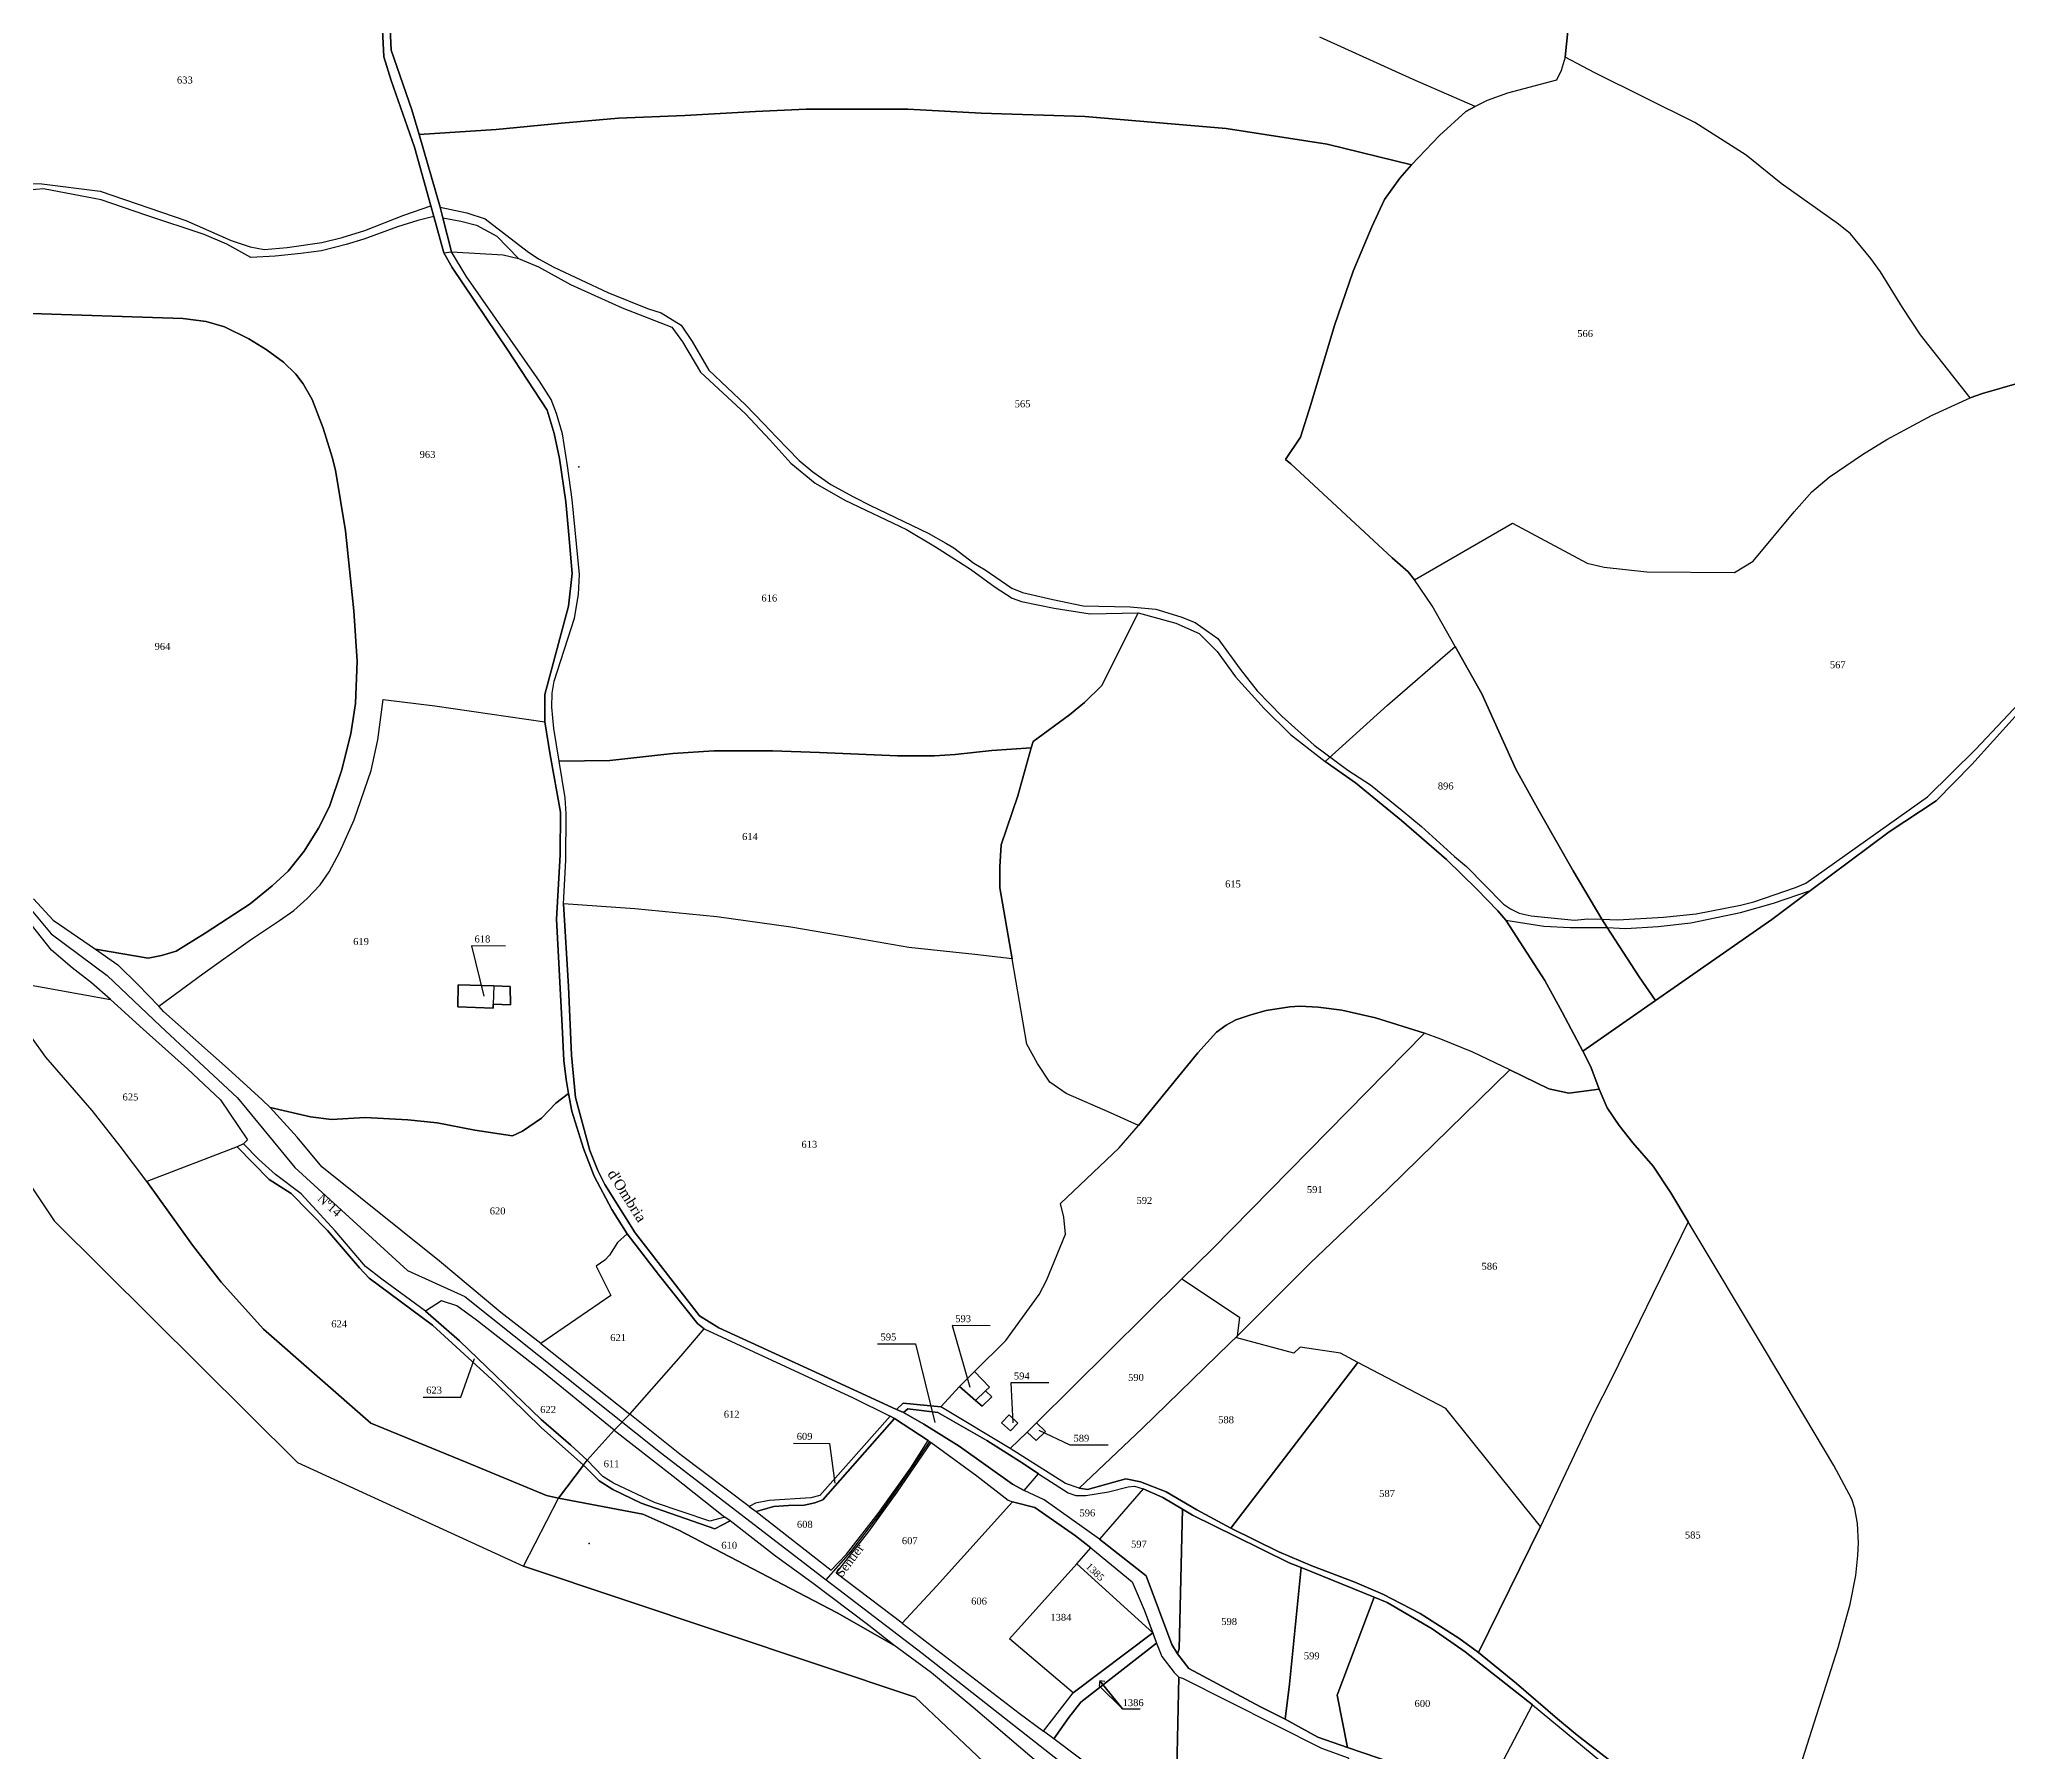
# Model space of a CAD drawing. Extents: x 1206804 to 1210977, y 6152742 to 6157901.
# Drawn here: x 1209699 to 1210265, y 6153064 to 6153557 of the extents above; entities that cross this region are included whole.
import ezdxf

# ---------------------------------------------------------------- set-up
doc = ezdxf.new("R2010")
doc.units = 0
doc.linetypes.add('CONTINU', pattern=[0])
doc.layers.get('0').update_dxf_attribs({"linetype": 'CONTINU'})
for name, color, linetype in [('1FLECHEFL', 7, 'CONTINU'), ('1LIEUDIT', 7, 'CONTINU'), ('1PARCELLE', 7, 'CONTINU'), ('1SECTION', 7, 'CONTINU'), ('1SUBDSECT', 7, 'CONTINU'), ('1TRONFLUV', 7, 'CONTINU'), ('1TROUPARCELLE', 7, 'CONTINU'), ('1ZONCOMM', 7, 'CONTINU'), ('3BATIDUR', 7, 'CONTINU'), ('3CHEMIN', 7, 'CONTINU'), ('3FLECHEPAR', 7, 'CONTINU'), ('3PARCELLETEX', 7, 'CONTINU'), ('3TRONFLUVTEX', 7, 'CONTINU'), ('3ZONCOMMTEX', 7, 'CONTINU')]:
    doc.layers.add(name, color=color, linetype=linetype)
doc.styles.get("Standard").update_dxf_attribs({"font": 'Times New Roman'})

# ---------------------------------------------------------------- blocks, each defined once
blk = doc.blocks.new('FLECHRU1')
blk.add_point((0, 0))

msp = doc.modelspace()

# ---------------------------------------------------------------- linework, layer by layer
at = {"layer": '1LIEUDIT'}
for points in [[(1209625.63, 6153333.95), (1209703.54, 6153217.38), (1209773.48, 6153147.92), (1209838.46, 6153118.13), (1209848.52, 6153137.66), (1209848.52, 6153137.66), (1209855.73, 6153147.12), (1209856.77, 6153148.59), (1209864.51, 6153157.25), (1209869.05, 6153161.81), (1209883.79, 6153178.57), (1209890.37, 6153186.36), (1209888.51, 6153187.92), (1209877.29, 6153202.03), (1209868.24, 6153213.72), (1209863.87, 6153220.68), (1209858.83, 6153230.25), (1209855.71, 6153238.25), (1209852.36, 6153248.95), (1209851.42, 6153254.05), (1209850.72, 6153258.05), (1209850.07, 6153263.58), (1209849.62, 6153273.44), (1209847.94, 6153304.19), (1209849.04, 6153322.67), (1209849.08, 6153334.93), (1209846.17, 6153351.44), (1209844.63, 6153360.93), (1209844.58, 6153368.78), (1209851.42, 6153394.21), (1209852.46, 6153403.6), (1209851.53, 6153414.73), (1209850.62, 6153424.17), (1209848.85, 6153436.63), (1209847.3, 6153443.88), (1209845.31, 6153450.54), (1209833.93, 6153467.8), (1209817.92, 6153491.62), (1209815.6, 6153495.86), (1209812.72, 6153506.31), (1209811.84, 6153509.3), (1209807.14, 6153526.18), (1209800.39, 6153545.36), (1209798.3, 6153552.15), (1209797.82, 6153561.9)], [(1209797.82, 6153561.9), (1209798.3, 6153552.15), (1209800.39, 6153545.36), (1209807.14, 6153526.18), (1209811.84, 6153509.3), (1209812.72, 6153506.31), (1209815.6, 6153495.86), (1209817.81, 6153496.11), (1209832.58, 6153495.26), (1209837.08, 6153494.17), (1209842.82, 6153491.78), (1209851.94, 6153486.67), (1209866.79, 6153480.04), (1209881.12, 6153474.39), (1209884.16, 6153470.22), (1209889.39, 6153461.52), (1209902.26, 6153449.47), (1209909.3, 6153441.99), (1209915.29, 6153435.36), (1209922.31, 6153429.6), (1209930.87, 6153424.67), (1209948.55, 6153416.28), (1209956.93, 6153411.24), (1209966.97, 6153404.81), (1209974.08, 6153399.68), (1209978.97, 6153396.5), (1209981.64, 6153395.58), (1209991.03, 6153393.66), (1210001.39, 6153391.99), (1210015.15, 6153392.26), (1210026, 6153389.3), (1210032.76, 6153386.34), (1210037.92, 6153381.13), (1210043.13, 6153373.83), (1210051.38, 6153364.72), (1210058.95, 6153357.33), (1210068.98, 6153349.55), (1210077.64, 6153343.39), (1210090.88, 6153332.59), (1210103.78, 6153321.34), (1210112.54, 6153312.77), (1210118.54, 6153306.56), (1210120.88, 6153303.92), (1210132.13, 6153286.53), (1210137.11, 6153277.39), (1210143.04, 6153266.21), (1210163.94, 6153280.77), (1210197.32, 6153304.08), (1210208.48, 6153312.39), (1210231.06, 6153329.29), (1210244.55, 6153338.23), (1210254.81, 6153348.62), (1210267.32, 6153362.42)], [(1210031.32, 6153004.55), (1209951.07, 6153080.47), (1209838.46, 6153118.13), (1209848.52, 6153137.66), (1209848.52, 6153137.66), (1209855.73, 6153147.12), (1209856.77, 6153148.59), (1209864.51, 6153157.25), (1209869.05, 6153161.81), (1209883.79, 6153178.57), (1209890.37, 6153186.36), (1209888.51, 6153187.92), (1209877.29, 6153202.03), (1209868.24, 6153213.72), (1209863.87, 6153220.68), (1209858.83, 6153230.25), (1209855.71, 6153238.25), (1209852.36, 6153248.95), (1209851.42, 6153254.05), (1209850.72, 6153258.05), (1209850.07, 6153263.58), (1209849.62, 6153273.44), (1209847.94, 6153304.19), (1209849.04, 6153322.67), (1209849.08, 6153334.93), (1209846.17, 6153351.44), (1209844.63, 6153360.93), (1209844.58, 6153368.78), (1209851.42, 6153394.21), (1209852.46, 6153403.6), (1209851.53, 6153414.73), (1209850.62, 6153424.17), (1209848.85, 6153436.63), (1209847.3, 6153443.88), (1209845.31, 6153450.54), (1209833.93, 6153467.8), (1209817.92, 6153491.62), (1209815.6, 6153495.86), (1209817.81, 6153496.11), (1209832.58, 6153495.26), (1209837.08, 6153494.17), (1209842.82, 6153491.78), (1209851.94, 6153486.67), (1209866.79, 6153480.04), (1209881.12, 6153474.39), (1209884.16, 6153470.22), (1209889.39, 6153461.52), (1209902.26, 6153449.47), (1209909.3, 6153441.99), (1209915.29, 6153435.36), (1209922.31, 6153429.6), (1209930.87, 6153424.67), (1209948.55, 6153416.28), (1209956.93, 6153411.24), (1209966.97, 6153404.81), (1209974.08, 6153399.68), (1209978.97, 6153396.5), (1209981.64, 6153395.58), (1209991.03, 6153393.66), (1210001.39, 6153391.99), (1210015.15, 6153392.26), (1210026, 6153389.3), (1210032.76, 6153386.34), (1210037.92, 6153381.13), (1210043.13, 6153373.83), (1210051.38, 6153364.72), (1210058.95, 6153357.33), (1210068.98, 6153349.55), (1210077.64, 6153343.39), (1210090.88, 6153332.59), (1210103.78, 6153321.34), (1210112.54, 6153312.77), (1210118.54, 6153306.56), (1210120.88, 6153303.92), (1210132.13, 6153286.53), (1210137.11, 6153277.39), (1210143.04, 6153266.21), (1210163.94, 6153280.77), (1210197.32, 6153304.08), (1210208.48, 6153312.39), (1210231.06, 6153329.29), (1210244.55, 6153338.23), (1210254.81, 6153348.62), (1210267.32, 6153362.42)]]:
    msp.add_lwpolyline(points, dxfattribs=at)
at = {"layer": '1PARCELLE'}
for points in [[(1209696.2, 6153515.74), (1209699.98, 6153515.7), (1209716.76, 6153513.56), (1209741.38, 6153505.11), (1209754.39, 6153499.32), (1209759.92, 6153497.57), (1209763.9, 6153496.74), (1209770.53, 6153497.37), (1209780.47, 6153498.79), (1209786.38, 6153500.19), (1209792.89, 6153502.25), (1209804.1, 6153506.69), (1209811.84, 6153509.3), (1209807.14, 6153526.18), (1209800.39, 6153545.36), (1209798.3, 6153552.15), (1209797.82, 6153561.9), (1209797.82, 6153561.9), (1209757.88, 6153578.21), (1209725.16, 6153591.13), (1209702.5, 6153600.43), (1209694.87, 6153570.94)], [(1210139.89, 6153570.88), (1210137.89, 6153552.1), (1210136.75, 6153548.3), (1210135.46, 6153545.52), (1210121.37, 6153541.69), (1210115.55, 6153539.61), (1210112.02, 6153537.92), (1210094.23, 6153545.65), (1210067.44, 6153557.8)], [(1210269.07, 6153557.88), (1210275.7, 6153543.79), (1210284.22, 6153526.59), (1210297.76, 6153500.79), (1210311.05, 6153476.85), (1210280.53, 6153461.36), (1210268.59, 6153458.45), (1210257.87, 6153455.35), (1210254.37, 6153454.09), (1210240.1, 6153472.22), (1210234.9, 6153480.1), (1210228.57, 6153490.36), (1210225.79, 6153494.19), (1210219.93, 6153501.31), (1210216.51, 6153504.07), (1210200.03, 6153515.72), (1210189.99, 6153523.91), (1210175.25, 6153533.28), (1210146.44, 6153547.58), (1210137.89, 6153552.1), (1210139.89, 6153570.88)], [(1209799.87, 6153566.6), (1209800.47, 6153554.12), (1209806.36, 6153536.94), (1209808.5, 6153529.81), (1209830.57, 6153531.32), (1209849.41, 6153533.08), (1209865.82, 6153534.59), (1209884.88, 6153535.28), (1209905.14, 6153536.46), (1209919.73, 6153537.14), (1209948.92, 6153537.11), (1209970.07, 6153536.03), (1209999.82, 6153535.03), (1210040.47, 6153531.59), (1210069.51, 6153527.1), (1210093.76, 6153521.11), (1210101.81, 6153529.52), (1210109.35, 6153536.49), (1210112.02, 6153537.92), (1210112.02, 6153537.92), (1210094.23, 6153545.65), (1210067.44, 6153557.8)], [(1209694.1, 6153478.49), (1209740.52, 6153476.97), (1209747.27, 6153476.11), (1209752.51, 6153474.5), (1209759.52, 6153471.1), (1209764.45, 6153468.02), (1209769.47, 6153464.41), (1209773.03, 6153460.89), (1209775.11, 6153458.17), (1209777.7, 6153453.65), (1209780.92, 6153445.41), (1209783.48, 6153437.08), (1209784.4, 6153433.33), (1209787.33, 6153415.83), (1209789.65, 6153392.87), (1209790.65, 6153378.36), (1209790.16, 6153366.2), (1209788.86, 6153357.52), (1209786.19, 6153346.88), (1209782.68, 6153336.62), (1209779.51, 6153330.38), (1209775.46, 6153323.78), (1209770.85, 6153317.97), (1209766.23, 6153313.74), (1209759.91, 6153308.58), (1209746.99, 6153300.11), (1209738.66, 6153294.96), (1209734.39, 6153293.71), (1209730.57, 6153293), (1209715.45, 6153295.55), (1209721.81, 6153291), (1209727.73, 6153285.25), (1209733.61, 6153279.2), (1209746.27, 6153288.44), (1209759.97, 6153298.24), (1209768.29, 6153303.77), (1209772.49, 6153306.7), (1209776.31, 6153310.15), (1209779.98, 6153314.07), (1209782.61, 6153317.83), (1209785.67, 6153323.54), (1209789.82, 6153332.76), (1209794.67, 6153346.96), (1209796.6, 6153355.76), (1209798.08, 6153367.35), (1209812.97, 6153365.56), (1209844.63, 6153360.93), (1209844.58, 6153368.78), (1209851.42, 6153394.21), (1209852.46, 6153403.6), (1209851.53, 6153414.73), (1209850.62, 6153424.17), (1209848.85, 6153436.63), (1209847.3, 6153443.88), (1209845.31, 6153450.54), (1209833.93, 6153467.8), (1209817.92, 6153491.62), (1209815.6, 6153495.86), (1209812.72, 6153506.31), (1209808.08, 6153505.14), (1209802.2, 6153503.31), (1209792.56, 6153499.71), (1209787.5, 6153498.18), (1209780.41, 6153496.4), (1209774.43, 6153495.61), (1209767.1, 6153494.81), (1209760.11, 6153494.52), (1209753.23, 6153498.35), (1209746.71, 6153501.05), (1209729.88, 6153506.66), (1209717.09, 6153511.05), (1209700.46, 6153514.21), (1209696.09, 6153513.87)], [(1209697.65, 6153310.02), (1209703.23, 6153303.85), (1209715.45, 6153295.55), (1209730.57, 6153293), (1209734.39, 6153293.71), (1209738.66, 6153294.96), (1209746.99, 6153300.11), (1209759.91, 6153308.58), (1209766.23, 6153313.74), (1209770.85, 6153317.97), (1209775.46, 6153323.78), (1209779.51, 6153330.38), (1209782.68, 6153336.62), (1209786.19, 6153346.88), (1209788.86, 6153357.52), (1209790.16, 6153366.2), (1209790.65, 6153378.36), (1209789.65, 6153392.87), (1209787.33, 6153415.83), (1209784.4, 6153433.33), (1209783.48, 6153437.08), (1209780.92, 6153445.41), (1209777.7, 6153453.65), (1209775.11, 6153458.17), (1209773.03, 6153460.89), (1209769.47, 6153464.41), (1209764.45, 6153468.02), (1209759.52, 6153471.1), (1209752.51, 6153474.5), (1209747.27, 6153476.11), (1209740.52, 6153476.97), (1209694.1, 6153478.49)], [(1210267.32, 6153362.42), (1210254.81, 6153348.62), (1210244.55, 6153338.23), (1210231.06, 6153329.29), (1210208.48, 6153312.39), (1210197.32, 6153304.08), (1210163.94, 6153280.77), (1210159.19, 6153287.6), (1210149.99, 6153301.81), (1210148.45, 6153304.19), (1210140.23, 6153318.05), (1210130.42, 6153335.2), (1210123.76, 6153347.3), (1210113.94, 6153369.02), (1210106.29, 6153382.56), (1210106.29, 6153382.56), (1210099.71, 6153394.27), (1210094.58, 6153401.77), (1210122.82, 6153418.09), (1210144.24, 6153406.61), (1210149.15, 6153405.46), (1210161.37, 6153404.08), (1210186.66, 6153403.9), (1210191.95, 6153407.14), (1210203.77, 6153421.36), (1210208.8, 6153427.06), (1210213.82, 6153431.32), (1210223.4, 6153437.85), (1210230.4, 6153442.12), (1210243.22, 6153448.99), (1210254.37, 6153454.09), (1210257.87, 6153455.35), (1210268.59, 6153458.45)], [(1210204.17, 6153056.18), (1210216.43, 6153094.76), (1210219.9, 6153107.19), (1210221.51, 6153115.43), (1210222.1, 6153121.13), (1210222.23, 6153124.79), (1210221.94, 6153130.34), (1210221.18, 6153134.67), (1210220.34, 6153137.36), (1210215.18, 6153147.03), (1210195.53, 6153180.06), (1210173.34, 6153217.17), (1210168.28, 6153225.48), (1210163.25, 6153233.17), (1210157.41, 6153239.86), (1210153.48, 6153244.85), (1210149.97, 6153249.88), (1210147.7, 6153255.33), (1210145.27, 6153261.71), (1210143.04, 6153266.21), (1210163.94, 6153280.77), (1210197.32, 6153304.08), (1210208.48, 6153312.39), (1210231.06, 6153329.29), (1210244.55, 6153338.23), (1210254.81, 6153348.62), (1210267.32, 6153362.42)], [(1210204.17, 6153056.18), (1210216.43, 6153094.76), (1210219.9, 6153107.19), (1210221.51, 6153115.43), (1210222.1, 6153121.13), (1210222.23, 6153124.79), (1210221.94, 6153130.34), (1210221.18, 6153134.67), (1210220.34, 6153137.36), (1210215.18, 6153147.03), (1210195.53, 6153180.06), (1210173.34, 6153217.17), (1210151.26, 6153171.95), (1210146.15, 6153162), (1210130.82, 6153129.47), (1210113.06, 6153093.23), (1210113.06, 6153093.23), (1210123.95, 6153084.32), (1210135.74, 6153074.24), (1210141.36, 6153069.47), (1210151.18, 6153061.9)], [(1210151.18, 6153061.9), (1210141.36, 6153069.47), (1210135.74, 6153074.24), (1210123.95, 6153084.32), (1210113.06, 6153093.23), (1210107.38, 6153097.39), (1210096.21, 6153104.54), (1210085.54, 6153110.05), (1210077.49, 6153113.51), (1210065.13, 6153118.18), (1210055.61, 6153122.26), (1210041.86, 6153129.01), (1210032.06, 6153134.26), (1210023.2, 6153139.49), (1210015.83, 6153142.35), (1210011.66, 6153143.22), (1210000.58, 6153140.2), (1209998.22, 6153140.57), (1209994.25, 6153141.86), (1209978.34, 6153151.9), (1209958.45, 6153163.92), (1209947.61, 6153164.96), (1209945.66, 6153163.16), (1209947.75, 6153162.28), (1209948.97, 6153163.39), (1209957.54, 6153162.33), (1209971.65, 6153154.25), (1209982.13, 6153147.61), (1209986.56, 6153144.7), (1209995.1, 6153139.17), (1209997.29, 6153138.47), (1210000.1, 6153138.41), (1210006.62, 6153139.47), (1210012.34, 6153140.96), (1210014.13, 6153141.12), (1210016.62, 6153140.34), (1210022.27, 6153137.86), (1210027.89, 6153134.54), (1210030.84, 6153132.76), (1210043.02, 6153126.73), (1210058.54, 6153119.06), (1210062.03, 6153117.68), (1210083.05, 6153109.23), (1210086.72, 6153107.63), (1210099.68, 6153100.04), (1210109.19, 6153093.46), (1210128.52, 6153078.2), (1210152.84, 6153058.12)]]:
    msp.add_lwpolyline(points, dxfattribs=at)
for points in [[(1210137.89, 6153552.1), (1210136.75, 6153548.3), (1210135.46, 6153545.52), (1210121.37, 6153541.69), (1210115.55, 6153539.61), (1210112.02, 6153537.92), (1210109.35, 6153536.49), (1210101.81, 6153529.52), (1210093.76, 6153521.11), (1210090.36, 6153517.27), (1210085.97, 6153511.11), (1210082.36, 6153503.34), (1210076.99, 6153490.57), (1210071.59, 6153474.93), (1210064.86, 6153452.24), (1210061.81, 6153442.76), (1210057.52, 6153436.38), (1210059.09, 6153435.16), (1210088.24, 6153408.07), (1210092.76, 6153404.07), (1210094.58, 6153401.77), (1210122.82, 6153418.09), (1210144.24, 6153406.61), (1210149.15, 6153405.46), (1210161.37, 6153404.08), (1210186.66, 6153403.9), (1210191.95, 6153407.14), (1210203.77, 6153421.36), (1210208.8, 6153427.06), (1210213.82, 6153431.32), (1210223.4, 6153437.85), (1210230.4, 6153442.12), (1210243.22, 6153448.99), (1210254.37, 6153454.09), (1210240.1, 6153472.22), (1210234.9, 6153480.1), (1210228.57, 6153490.36), (1210225.79, 6153494.19), (1210219.93, 6153501.31), (1210216.51, 6153504.07), (1210200.03, 6153515.72), (1210189.99, 6153523.91), (1210175.25, 6153533.28), (1210146.44, 6153547.58), (1210137.89, 6153552.1)], [(1210093.76, 6153521.11), (1210069.51, 6153527.1), (1210040.47, 6153531.59), (1209999.82, 6153535.03), (1209970.07, 6153536.03), (1209948.92, 6153537.11), (1209919.73, 6153537.14), (1209905.14, 6153536.46), (1209884.88, 6153535.28), (1209865.82, 6153534.59), (1209849.41, 6153533.08), (1209830.57, 6153531.32), (1209808.5, 6153529.81), (1209814.47, 6153508.92), (1209815.26, 6153505.89), (1209817.81, 6153496.11), (1209832.58, 6153495.26), (1209837.08, 6153494.17), (1209842.82, 6153491.78), (1209851.94, 6153486.67), (1209866.79, 6153480.04), (1209881.12, 6153474.39), (1209884.16, 6153470.22), (1209889.39, 6153461.52), (1209902.26, 6153449.47), (1209909.3, 6153441.99), (1209915.29, 6153435.36), (1209922.31, 6153429.6), (1209930.87, 6153424.67), (1209948.55, 6153416.28), (1209956.93, 6153411.24), (1209966.97, 6153404.81), (1209974.08, 6153399.68), (1209978.97, 6153396.5), (1209981.64, 6153395.58), (1209991.03, 6153393.66), (1210001.39, 6153391.99), (1210015.15, 6153392.26), (1210026, 6153389.3), (1210032.76, 6153386.34), (1210037.92, 6153381.13), (1210043.13, 6153373.83), (1210051.38, 6153364.72), (1210058.95, 6153357.33), (1210068.98, 6153349.55), (1210086.84, 6153365.7), (1210106.29, 6153382.56), (1210099.71, 6153394.27), (1210094.58, 6153401.77), (1210092.76, 6153404.07), (1210088.24, 6153408.07), (1210059.09, 6153435.16), (1210057.52, 6153436.38), (1210061.81, 6153442.76), (1210064.86, 6153452.24), (1210071.59, 6153474.93), (1210076.99, 6153490.57), (1210082.36, 6153503.34), (1210085.97, 6153511.11), (1210090.36, 6153517.27), (1210093.76, 6153521.11)], [(1209817.81, 6153496.11), (1209832.58, 6153495.26), (1209837.08, 6153494.17), (1209842.82, 6153491.78), (1209851.94, 6153486.67), (1209866.79, 6153480.04), (1209881.12, 6153474.39), (1209884.16, 6153470.22), (1209889.39, 6153461.52), (1209902.26, 6153449.47), (1209909.3, 6153441.99), (1209915.29, 6153435.36), (1209922.31, 6153429.6), (1209930.87, 6153424.67), (1209948.55, 6153416.28), (1209956.93, 6153411.24), (1209966.97, 6153404.81), (1209974.08, 6153399.68), (1209978.97, 6153396.5), (1209981.64, 6153395.58), (1209991.03, 6153393.66), (1210001.39, 6153391.99), (1210015.15, 6153392.26), (1210004.69, 6153371.34), (1209999.76, 6153366.51), (1209995.43, 6153362.97), (1209985, 6153355.23), (1209984.46, 6153353.47), (1209973.14, 6153352.65), (1209962.57, 6153351.49), (1209956.6, 6153351.17), (1209945.97, 6153351.15), (1209923.53, 6153352.13), (1209910.05, 6153352.6), (1209893.17, 6153352.58), (1209881.38, 6153351.8), (1209863.3, 6153349.8), (1209848.68, 6153349.65), (1209847.18, 6153359.06), (1209846.6, 6153365.11), (1209846.71, 6153369.16), (1209847.32, 6153372.66), (1209853.14, 6153390.73), (1209854.28, 6153397.56), (1209854.6, 6153403.26), (1209852.47, 6153424.86), (1209851.15, 6153434.57), (1209849.66, 6153443.73), (1209847.94, 6153449.6), (1209846.38, 6153453.64), (1209843.04, 6153458.93), (1209822.01, 6153489.11), (1209817.81, 6153496.11)], [(1210015.15, 6153392.26), (1210026, 6153389.3), (1210032.76, 6153386.34), (1210037.92, 6153381.13), (1210043.13, 6153373.83), (1210051.38, 6153364.72), (1210058.95, 6153357.33), (1210068.98, 6153349.55), (1210077.64, 6153343.39), (1210090.88, 6153332.59), (1210103.78, 6153321.34), (1210112.54, 6153312.77), (1210118.54, 6153306.56), (1210120.88, 6153303.92), (1210132.13, 6153286.53), (1210137.11, 6153277.39), (1210143.04, 6153266.21), (1210145.27, 6153261.71), (1210147.7, 6153255.33), (1210138.94, 6153254.16), (1210133.2, 6153255.39), (1210122.06, 6153260.89), (1210111.37, 6153265.94), (1210102.18, 6153269.7), (1210097.46, 6153271.35), (1210083.39, 6153275.76), (1210073.68, 6153278.02), (1210066.88, 6153278.9), (1210061.66, 6153279.13), (1210058.78, 6153278.98), (1210051.98, 6153277.87), (1210047.57, 6153276.7), (1210043.21, 6153275.25), (1210040.51, 6153273.69), (1210037.73, 6153271.72), (1210032.32, 6153265.73), (1210015.31, 6153244.85), (1210007.21, 6153248.52), (1209994.49, 6153254.06), (1209989.78, 6153257.35), (1209986.22, 6153262.65), (1209983.14, 6153268.26), (1209978.95, 6153292.76), (1209975.4, 6153313.16), (1209975.38, 6153319.19), (1209975.79, 6153325.59), (1209980.61, 6153339.66), (1209984.46, 6153353.47), (1209985, 6153355.23), (1209995.43, 6153362.97), (1209999.76, 6153366.51), (1210004.69, 6153371.34), (1210015.15, 6153392.26)], [(1210068.98, 6153349.55), (1210086.84, 6153365.7), (1210106.29, 6153382.56), (1210113.94, 6153369.02), (1210123.76, 6153347.3), (1210130.42, 6153335.2), (1210140.23, 6153318.05), (1210148.45, 6153304.19), (1210149.99, 6153301.81), (1210159.19, 6153287.6), (1210163.94, 6153280.77), (1210143.04, 6153266.21), (1210137.11, 6153277.39), (1210132.13, 6153286.53), (1210120.88, 6153303.92), (1210118.54, 6153306.56), (1210112.54, 6153312.77), (1210103.78, 6153321.34), (1210090.88, 6153332.59), (1210077.64, 6153343.39), (1210068.98, 6153349.55)], [(1209824.5, 6153243.48), (1209813.64, 6153245.59), (1209805.18, 6153246.43), (1209792.98, 6153247.11), (1209783.3, 6153246.52), (1209777.23, 6153247.38), (1209765.66, 6153249.97), (1209763.36, 6153252.24), (1209753.6, 6153261.1), (1209734.93, 6153277.61), (1209733.61, 6153279.2), (1209746.27, 6153288.44), (1209759.97, 6153298.24), (1209768.29, 6153303.77), (1209772.49, 6153306.7), (1209776.31, 6153310.15), (1209779.98, 6153314.07), (1209782.61, 6153317.83), (1209785.67, 6153323.54), (1209789.82, 6153332.76), (1209794.67, 6153346.96), (1209796.6, 6153355.76), (1209798.08, 6153367.35), (1209812.97, 6153365.56), (1209844.63, 6153360.93), (1209846.17, 6153351.44), (1209849.08, 6153334.93), (1209849.04, 6153322.67), (1209847.94, 6153304.19), (1209849.62, 6153273.44), (1209850.07, 6153263.58), (1209850.72, 6153258.05), (1209851.42, 6153254.05), (1209847.73, 6153251.23), (1209843.63, 6153246.99), (1209838.19, 6153243.22), (1209835.31, 6153241.88), (1209824.5, 6153243.48)], [(1209978.95, 6153292.76), (1209968.21, 6153294.05), (1209949.2, 6153296.04), (1209936, 6153298.32), (1209915.35, 6153301.89), (1209894.02, 6153304.87), (1209870.49, 6153307.18), (1209850.01, 6153308.61), (1209850.62, 6153321.12), (1209850.74, 6153334.48), (1209850.41, 6153339.12), (1209848.68, 6153349.65), (1209863.3, 6153349.8), (1209881.38, 6153351.8), (1209893.17, 6153352.58), (1209910.05, 6153352.6), (1209923.53, 6153352.13), (1209945.97, 6153351.15), (1209956.6, 6153351.17), (1209962.57, 6153351.49), (1209973.14, 6153352.65), (1209984.46, 6153353.47), (1209980.61, 6153339.66), (1209975.79, 6153325.59), (1209975.38, 6153319.19), (1209975.4, 6153313.16), (1209978.95, 6153292.76)], [(1209945.66, 6153163.16), (1209947.61, 6153164.96), (1209958.45, 6153163.92), (1209963.8, 6153169.81), (1209968.16, 6153174.13), (1209977.11, 6153183.04), (1209986.68, 6153196.23), (1209988.86, 6153200.26), (1209994.3, 6153213.62), (1209993.83, 6153218.49), (1209992.88, 6153222.36), (1210009.7, 6153238.45), (1210015.31, 6153244.85), (1210007.21, 6153248.52), (1209994.49, 6153254.06), (1209989.78, 6153257.35), (1209986.22, 6153262.65), (1209983.14, 6153268.26), (1209978.95, 6153292.76), (1209968.21, 6153294.05), (1209949.2, 6153296.04), (1209936, 6153298.32), (1209915.35, 6153301.89), (1209894.02, 6153304.87), (1209870.49, 6153307.18), (1209850.01, 6153308.61), (1209851.37, 6153284.82), (1209852.29, 6153265.05), (1209853.44, 6153252.91), (1209857.5, 6153237.62), (1209859.86, 6153231.86), (1209861.88, 6153227.84), (1209870.59, 6153213.95), (1209881.45, 6153199.87), (1209889.04, 6153190.09), (1209894.66, 6153186.63), (1209921.2, 6153174.44), (1209945.66, 6153163.16)], [(1209757.98, 6153239.61), (1209756.2, 6153238.74), (1209730.21, 6153228.75), (1209722.5, 6153238.86), (1209714.48, 6153249.11), (1209701.18, 6153264.49), (1209697.03, 6153270.25), (1209694.29, 6153278.22), (1209691.44, 6153285.73), (1209691.62, 6153286.15), (1209719.71, 6153281.04), (1209729.15, 6153272.5), (1209741.91, 6153261.15), (1209751.32, 6153252.18), (1209759.1, 6153240.67), (1209757.98, 6153239.61)], [(1209819.67, 6153285.34), (1209819.58, 6153279), (1209829.72, 6153278.61), (1209829.76, 6153279.76), (1209834.72, 6153279.54), (1209834.68, 6153284.84), (1209829.92, 6153285), (1209819.67, 6153285.34)], [(1209958.45, 6153163.92), (1209963.8, 6153169.81), (1209968.39, 6153165.79), (1209970.36, 6153164.08), (1209973.09, 6153166.81), (1209971.33, 6153168.56), (1209972.45, 6153169.61), (1209968.16, 6153174.13), (1209977.11, 6153183.04), (1209986.68, 6153196.23), (1209988.86, 6153200.26), (1209994.3, 6153213.62), (1209993.83, 6153218.49), (1209992.88, 6153222.36), (1210009.7, 6153238.45), (1210015.31, 6153244.85), (1210032.32, 6153265.73), (1210037.73, 6153271.72), (1210040.51, 6153273.69), (1210043.21, 6153275.25), (1210047.57, 6153276.7), (1210051.98, 6153277.87), (1210058.78, 6153278.98), (1210061.66, 6153279.13), (1210066.88, 6153278.9), (1210073.68, 6153278.02), (1210083.39, 6153275.76), (1210097.46, 6153271.35), (1210036.53, 6153209.4), (1210027.77, 6153200.72), (1209985.96, 6153159.29), (1209983.29, 6153156.62), (1209978.34, 6153151.9), (1209958.45, 6153163.92)], [(1210097.46, 6153271.35), (1210036.53, 6153209.4), (1210027.77, 6153200.72), (1210044.35, 6153189.72), (1210043.59, 6153184.28), (1210064.59, 6153205.29), (1210087.02, 6153226.59), (1210122.06, 6153260.89), (1210111.37, 6153265.94), (1210102.18, 6153269.7), (1210097.46, 6153271.35)], [(1210043.59, 6153184.28), (1210064.59, 6153205.29), (1210087.02, 6153226.59), (1210122.06, 6153260.89), (1210133.2, 6153255.39), (1210138.94, 6153254.16), (1210147.7, 6153255.33), (1210149.97, 6153249.88), (1210153.48, 6153244.85), (1210157.41, 6153239.86), (1210163.25, 6153233.17), (1210168.28, 6153225.48), (1210173.34, 6153217.17), (1210151.26, 6153171.95), (1210146.15, 6153162), (1210130.82, 6153129.47), (1210103.65, 6153163.45), (1210078.36, 6153176.69), (1210073.32, 6153179.39), (1210061.72, 6153181.11), (1210059.95, 6153179.32), (1210043.52, 6153183.75), (1210043.59, 6153184.28)], [(1209765.66, 6153249.97), (1209777.23, 6153247.38), (1209783.3, 6153246.52), (1209792.98, 6153247.11), (1209805.18, 6153246.43), (1209813.64, 6153245.59), (1209824.5, 6153243.48), (1209835.31, 6153241.88), (1209838.19, 6153243.22), (1209843.63, 6153246.99), (1209847.73, 6153251.23), (1209851.42, 6153254.05), (1209852.36, 6153248.95), (1209855.71, 6153238.25), (1209858.83, 6153230.25), (1209863.87, 6153220.68), (1209868.24, 6153213.72), (1209865.49, 6153211.19), (1209863.15, 6153207.54), (1209861.81, 6153206.11), (1209859.32, 6153204.43), (1209863.55, 6153195.97), (1209843.41, 6153182.11), (1209831.99, 6153191.02), (1209814.36, 6153205.84), (1209780.45, 6153232.96), (1209773.42, 6153241.45), (1209765.66, 6153249.97)], [(1209848.52, 6153137.66), (1209855.73, 6153147.12), (1209843.56, 6153157.97), (1209830.49, 6153170.69), (1209812.29, 6153187.4), (1209794.07, 6153200.98), (1209791.35, 6153203.9), (1209782.12, 6153214.61), (1209771.65, 6153225.24), (1209765.39, 6153229.32), (1209756.2, 6153238.74), (1209730.21, 6153228.75), (1209743.27, 6153210.45), (1209751.59, 6153199.76), (1209763.68, 6153186.26), (1209794.58, 6153159.25), (1209822.14, 6153147.94), (1209845.12, 6153138.4), (1209848.52, 6153137.66)], [(1209856.77, 6153148.59), (1209852.09, 6153152.94), (1209843.58, 6153160.29), (1209820.03, 6153182.95), (1209810.32, 6153191.44), (1209797.71, 6153200.62), (1209793.01, 6153204.32), (1209784.32, 6153214.58), (1209774.54, 6153225.15), (1209767.21, 6153230.72), (1209762.38, 6153235.02), (1209757.98, 6153239.61), (1209756.2, 6153238.74), (1209765.39, 6153229.32), (1209771.65, 6153225.24), (1209782.12, 6153214.61), (1209791.35, 6153203.9), (1209794.07, 6153200.98), (1209812.29, 6153187.4), (1209830.49, 6153170.69), (1209843.56, 6153157.97), (1209855.73, 6153147.12), (1209860.23, 6153142.6), (1209864.19, 6153140.18), (1209872.28, 6153136.19), (1209893.46, 6153128.89), (1209897.87, 6153131.14), (1209896.38, 6153132.17), (1209892.07, 6153131.09), (1209876.12, 6153136.38), (1209864.39, 6153141.93), (1209861.24, 6153143.85), (1209856.77, 6153148.59)], [(1209868.24, 6153213.72), (1209865.49, 6153211.19), (1209863.15, 6153207.54), (1209861.81, 6153206.11), (1209859.32, 6153204.43), (1209863.55, 6153195.97), (1209843.41, 6153182.11), (1209869.05, 6153161.81), (1209883.79, 6153178.57), (1209890.37, 6153186.36), (1209888.51, 6153187.92), (1209877.29, 6153202.03), (1209868.24, 6153213.72)], [(1210027.77, 6153200.72), (1210044.35, 6153189.72), (1210043.59, 6153184.28), (1210041.57, 6153182.21), (1210016.34, 6153157.72), (1209998.22, 6153140.57), (1209994.25, 6153141.86), (1209978.34, 6153151.9), (1209983.29, 6153156.62), (1209985.85, 6153154.28), (1209988.5, 6153156.86), (1209985.96, 6153159.29), (1210027.77, 6153200.72)], [(1209856.77, 6153148.59), (1209864.51, 6153157.25), (1209844.21, 6153173.76), (1209824.98, 6153188.88), (1209819.29, 6153192.98), (1209814.93, 6153194.41), (1209810.32, 6153191.44), (1209820.03, 6153182.95), (1209843.58, 6153160.29), (1209852.09, 6153152.94), (1209856.77, 6153148.59)], [(1209869.05, 6153161.81), (1209883.79, 6153178.57), (1209890.37, 6153186.36), (1209933.23, 6153166.5), (1209943.84, 6153161.27), (1209923.7, 6153138.4), (1209921.12, 6153137.76), (1209909.12, 6153136.98), (1209905.15, 6153136.21), (1209903.37, 6153135.31), (1209883.89, 6153149.92), (1209869.05, 6153161.81)], [(1210043.59, 6153184.28), (1210041.57, 6153182.21), (1210016.34, 6153157.72), (1209998.22, 6153140.57), (1210000.58, 6153140.2), (1210011.66, 6153143.22), (1210015.83, 6153142.35), (1210023.2, 6153139.49), (1210032.06, 6153134.26), (1210041.86, 6153129.01), (1210078.36, 6153176.69), (1210073.32, 6153179.39), (1210061.72, 6153181.11), (1210059.95, 6153179.32), (1210043.52, 6153183.75), (1210043.59, 6153184.28)], [(1210041.86, 6153129.01), (1210055.61, 6153122.26), (1210065.13, 6153118.18), (1210077.49, 6153113.51), (1210085.54, 6153110.05), (1210096.21, 6153104.54), (1210107.38, 6153097.39), (1210113.06, 6153093.23), (1210130.82, 6153129.47), (1210103.65, 6153163.45), (1210078.36, 6153176.69), (1210041.86, 6153129.01)], [(1209963.8, 6153169.81), (1209968.16, 6153174.13), (1209972.45, 6153169.61), (1209971.33, 6153168.56), (1209973.09, 6153166.81), (1209970.36, 6153164.08), (1209968.39, 6153165.79), (1209963.8, 6153169.81)], [(1209905.35, 6153133.83), (1209910.44, 6153135.24), (1209914.69, 6153135.6), (1209919.16, 6153135.62), (1209922.27, 6153136.3), (1209924.53, 6153137.18), (1209945.12, 6153160.59), (1209943.84, 6153161.27), (1209923.7, 6153138.4), (1209921.12, 6153137.76), (1209909.12, 6153136.98), (1209905.15, 6153136.21), (1209903.37, 6153135.31), (1209905.35, 6153133.83)], [(1209905.35, 6153133.83), (1209926.95, 6153117), (1209931.36, 6153121.6), (1209940.46, 6153133.21), (1209949.8, 6153146.39), (1209954.82, 6153154.29), (1209945.12, 6153160.59), (1209924.53, 6153137.18), (1209922.27, 6153136.3), (1209919.16, 6153135.62), (1209914.69, 6153135.6), (1209910.44, 6153135.24), (1209905.35, 6153133.83)], [(1209986.56, 6153144.7), (1209982.13, 6153147.61), (1209971.65, 6153154.25), (1209957.54, 6153162.33), (1209948.97, 6153163.39), (1209947.75, 6153162.28), (1209953.56, 6153158.94), (1209963.73, 6153152.57), (1209979.04, 6153141.68), (1209982.4, 6153139.91), (1209986.56, 6153144.7)], [(1209980.56, 6153159.28), (1209978.47, 6153157.02), (1209975.88, 6153159.36), (1209978.08, 6153161.66), (1209980.56, 6153159.28)], [(1209856.77, 6153148.59), (1209864.51, 6153157.25), (1209881.52, 6153144), (1209896.38, 6153132.17), (1209892.07, 6153131.09), (1209876.12, 6153136.38), (1209864.39, 6153141.93), (1209861.24, 6153143.85), (1209856.77, 6153148.59)], [(1209985.96, 6153159.29), (1209983.29, 6153156.62), (1209985.85, 6153154.28), (1209988.5, 6153156.86), (1209985.96, 6153159.29)], [(1209979.05, 6153136.58), (1209957.24, 6153112.33), (1209947.35, 6153101.73), (1209928.32, 6153116.12), (1209937.71, 6153128.06), (1209945.9, 6153139.42), (1209955.67, 6153153.69), (1209968.83, 6153144.1), (1209977.78, 6153137.04), (1209979.05, 6153136.58)], [(1209848.52, 6153137.66), (1209872.78, 6153133.05), (1209883.1, 6153128.46), (1209899.81, 6153119.74), (1209928.67, 6153104.67), (1209944.95, 6153095.34), (1209937.79, 6153101.05), (1209921.33, 6153113.43), (1209910.91, 6153121.01), (1209897.87, 6153131.14), (1209893.46, 6153128.89), (1209872.28, 6153136.19), (1209864.19, 6153140.18), (1209860.23, 6153142.6), (1209855.73, 6153147.12), (1209848.52, 6153137.66)], [(1209986.56, 6153144.7), (1209995.1, 6153139.17), (1209997.29, 6153138.47), (1210000.1, 6153138.41), (1210006.62, 6153139.47), (1210012.34, 6153140.96), (1210014.13, 6153141.12), (1210016.62, 6153140.34), (1210004.02, 6153125.85), (1209988.13, 6153137.16), (1209982.4, 6153139.91), (1209986.56, 6153144.7)], [(1210027.89, 6153134.54), (1210022.27, 6153137.86), (1210016.62, 6153140.34), (1210004.02, 6153125.85), (1210017.5, 6153115.28), (1210024.87, 6153095.58), (1210026.53, 6153092.91), (1210026.99, 6153094.29), (1210027.89, 6153134.54)], [(1209988, 6153070.62), (1209996.5, 6153081.64), (1209978.18, 6153097.17), (1209997.5, 6153118.82), (1210001.6, 6153123.42), (1209997.14, 6153126.79), (1209985.44, 6153134.99), (1209979.05, 6153136.58), (1209957.24, 6153112.33), (1209947.35, 6153101.73), (1209980.93, 6153075.79), (1209988, 6153070.62)], [(1210062.03, 6153117.68), (1210058.54, 6153119.06), (1210043.02, 6153126.73), (1210030.84, 6153132.76), (1210027.89, 6153134.54), (1210026.99, 6153094.29), (1210026.53, 6153092.91), (1210029.7, 6153088.66), (1210050.36, 6153077.62), (1210057.4, 6153074.06), (1210058.64, 6153084.18), (1210062.03, 6153117.68)], [(1209997.5, 6153118.82), (1210001.6, 6153123.42), (1210013.46, 6153113.62), (1210016.9, 6153105.53), (1210019.36, 6153098.92), (1209997.5, 6153118.82)], [(1209996.5, 6153081.64), (1209978.18, 6153097.17), (1209997.5, 6153118.82), (1210019.36, 6153098.92), (1209996.5, 6153081.64)], [(1210083.05, 6153109.23), (1210062.03, 6153117.68), (1210058.64, 6153084.18), (1210057.4, 6153074.06), (1210066.82, 6153068.91), (1210075.4, 6153065.98), (1210072.37, 6153081), (1210083.05, 6153109.23)], [(1210115.01, 6153052.47), (1210128.52, 6153078.2), (1210109.19, 6153093.46), (1210099.68, 6153100.04), (1210086.72, 6153107.63), (1210083.05, 6153109.23), (1210072.37, 6153081), (1210075.4, 6153065.98), (1210115.01, 6153052.47)], [(1209988, 6153070.62), (1209996.5, 6153081.64), (1210019.36, 6153098.92), (1210020.47, 6153095.93), (1209998.73, 6153079.04), (1209995.21, 6153074.59), (1209990.92, 6153068.42), (1209988, 6153070.62)], [(1209990.92, 6153068.42), (1209995.21, 6153074.59), (1209998.73, 6153079.04), (1210020.47, 6153095.93), (1210022, 6153092.16), (1210025.55, 6153087.54), (1210026.84, 6153086.17), (1210025.87, 6153042.05), (1209990.92, 6153068.42)], [(1210025.87, 6153042.05), (1210026.84, 6153086.17), (1210027.91, 6153085.87), (1210067.91, 6153065.72), (1210075.52, 6153062.98), (1210084.81, 6153027.81), (1210086.78, 6153019.29), (1210066.39, 6153021.24), (1210039.69, 6153032.52), (1210031.22, 6153037.85), (1210025.87, 6153042.05)], [(1210191.49, 6153013.04), (1210175.26, 6153013.78), (1210161.69, 6153013.89), (1210160.77, 6153013.02), (1210157.21, 6153013.27), (1210156.21, 6153016.1), (1210138.39, 6153029.35), (1210131.12, 6153038.39), (1210126.26, 6153044.15), (1210121.9, 6153048.13), (1210117.61, 6153051.18), (1210115.01, 6153052.47), (1210128.52, 6153078.2), (1210152.84, 6153058.12), (1210157.08, 6153055.2), (1210175.99, 6153042.89), (1210179.09, 6153041.78), (1210199.2, 6153038.99), (1210191.49, 6153013.04)]]:
    msp.add_lwpolyline(points, close=True, dxfattribs=at)
at = {"layer": '1SECTION'}
msp.add_lwpolyline([(1209625.63, 6153333.95), (1209703.54, 6153217.38), (1209773.48, 6153147.92), (1209838.46, 6153118.13), (1209951.07, 6153080.47), (1210031.32, 6153004.55), (1210129.99, 6152960.47), (1210342.91, 6152810.19)], dxfattribs=at)
at = {"layer": '1SUBDSECT'}
msp.add_lwpolyline([(1209625.63, 6153333.95), (1209703.54, 6153217.38), (1209773.48, 6153147.92), (1209838.46, 6153118.13), (1209951.07, 6153080.47), (1210031.32, 6153004.55), (1210129.99, 6152960.47), (1210342.91, 6152810.19)], dxfattribs=at)
at = {"layer": '1TRONFLUV'}
for points in [[(1209797.82, 6153561.9), (1209798.3, 6153552.15), (1209800.39, 6153545.36), (1209807.14, 6153526.18), (1209811.84, 6153509.3), (1209812.72, 6153506.31), (1209815.6, 6153495.86), (1209817.92, 6153491.62), (1209833.93, 6153467.8), (1209845.31, 6153450.54), (1209847.3, 6153443.88), (1209848.85, 6153436.63), (1209850.62, 6153424.17), (1209851.53, 6153414.73), (1209852.46, 6153403.6), (1209851.42, 6153394.21), (1209844.58, 6153368.78), (1209844.63, 6153360.93), (1209846.17, 6153351.44), (1209849.08, 6153334.93), (1209849.04, 6153322.67), (1209847.94, 6153304.19), (1209849.62, 6153273.44), (1209850.07, 6153263.58), (1209850.72, 6153258.05), (1209851.42, 6153254.05), (1209852.36, 6153248.95), (1209855.71, 6153238.25), (1209858.83, 6153230.25), (1209863.87, 6153220.68), (1209868.24, 6153213.72), (1209877.29, 6153202.03), (1209888.51, 6153187.92), (1209890.37, 6153186.36), (1209933.23, 6153166.5), (1209943.84, 6153161.27), (1209945.12, 6153160.59), (1209954.82, 6153154.29), (1209955.67, 6153153.69), (1209968.83, 6153144.1), (1209977.78, 6153137.04), (1209979.05, 6153136.58), (1209985.44, 6153134.99), (1209997.14, 6153126.79), (1210001.6, 6153123.42), (1210013.46, 6153113.62), (1210016.9, 6153105.53), (1210020.47, 6153095.93), (1210022, 6153092.16), (1210025.55, 6153087.54), (1210026.84, 6153086.17), (1210027.91, 6153085.87), (1210067.91, 6153065.72), (1210075.52, 6153062.98)], [(1210115.01, 6153052.47), (1210075.4, 6153065.98), (1210066.82, 6153068.91), (1210057.4, 6153074.06), (1210050.36, 6153077.62), (1210029.7, 6153088.66), (1210026.53, 6153092.91), (1210024.87, 6153095.58), (1210017.5, 6153115.28), (1210004.02, 6153125.85), (1209988.13, 6153137.16), (1209982.4, 6153139.91), (1209979.04, 6153141.68), (1209963.73, 6153152.57), (1209953.56, 6153158.94), (1209947.75, 6153162.28), (1209945.66, 6153163.16), (1209921.2, 6153174.44), (1209894.66, 6153186.63), (1209889.04, 6153190.09), (1209881.45, 6153199.87), (1209870.59, 6153213.95), (1209861.88, 6153227.84), (1209859.86, 6153231.86), (1209857.5, 6153237.62), (1209853.44, 6153252.91), (1209852.29, 6153265.05), (1209851.37, 6153284.82), (1209850.01, 6153308.61), (1209850.62, 6153321.12), (1209850.74, 6153334.48), (1209850.41, 6153339.12), (1209848.68, 6153349.65), (1209847.18, 6153359.06), (1209846.6, 6153365.11), (1209846.71, 6153369.16), (1209847.32, 6153372.66), (1209853.14, 6153390.73), (1209854.28, 6153397.56), (1209854.6, 6153403.26), (1209852.47, 6153424.86), (1209851.15, 6153434.57), (1209849.66, 6153443.73), (1209847.94, 6153449.6), (1209846.38, 6153453.64), (1209843.04, 6153458.93), (1209822.01, 6153489.11), (1209817.81, 6153496.11), (1209815.26, 6153505.89), (1209814.47, 6153508.92), (1209808.5, 6153529.81), (1209806.36, 6153536.94), (1209800.47, 6153554.12), (1209799.87, 6153566.6)], [(1209625.63, 6153333.95), (1209703.54, 6153217.38), (1209773.48, 6153147.92), (1209838.46, 6153118.13), (1209951.07, 6153080.47), (1210031.32, 6153004.55), (1210129.99, 6152960.47), (1210342.91, 6152810.19)], [(1209691.62, 6153286.15), (1209719.71, 6153281.04), (1209714.29, 6153285.91), (1209708.69, 6153290.19), (1209702.78, 6153295.23), (1209691.66, 6153309.38)], [(1209987.26, 6153060.79), (1209967.72, 6153077.48), (1209955.72, 6153087.41), (1209944.95, 6153095.34), (1209928.67, 6153104.67), (1209899.81, 6153119.74), (1209883.1, 6153128.46), (1209872.78, 6153133.05), (1209848.52, 6153137.66), (1209845.12, 6153138.4), (1209822.14, 6153147.94), (1209794.58, 6153159.25), (1209763.68, 6153186.26), (1209751.59, 6153199.76), (1209743.27, 6153210.45), (1209730.21, 6153228.75), (1209722.5, 6153238.86), (1209714.48, 6153249.11), (1209701.18, 6153264.49), (1209697.03, 6153270.25)]]:
    msp.add_lwpolyline(points, dxfattribs=at)
at = {"layer": '1TROUPARCELLE'}
for points in [[(1209819.58, 6153279), (1209819.67, 6153285.34), (1209829.92, 6153285), (1209834.68, 6153284.84), (1209834.72, 6153279.54), (1209829.76, 6153279.76), (1209829.72, 6153278.61), (1209819.58, 6153279)], [(1209975.88, 6153159.36), (1209978.08, 6153161.66), (1209980.56, 6153159.28), (1209978.47, 6153157.02), (1209975.88, 6153159.36)]]:
    msp.add_lwpolyline(points, close=True, dxfattribs=at)
at = {"layer": '1ZONCOMM'}
for points in [[(1209694.98, 6153309.17), (1209702.69, 6153299.95), (1209718.81, 6153287.98), (1209734.08, 6153273.43), (1209756.26, 6153252.83), (1209772.76, 6153232.73), (1209805.09, 6153203.1), (1209821.57, 6153195.65), (1209877.88, 6153150.82), (1209925.49, 6153114.14), (1209953.12, 6153093.09), (1209991.03, 6153063.27), (1210028.69, 6153033.31), (1210041.23, 6153025.93), (1210061.48, 6153017.59), (1210118.47, 6153009.61), (1210142.74, 6153009.88), (1210150.12, 6153011.66), (1210161.13, 6153011.09), (1210166.19, 6153011.26), (1210211.65, 6153007.03), (1210239.48, 6153003.85), (1210256.43, 6152999.44), (1210284.66, 6152987.99)], [(1209925.49, 6153114.14), (1209932.6, 6153122.27), (1209940.62, 6153132.8), (1209945.13, 6153139.06), (1209950.9, 6153147.4), (1209955.25, 6153153.98)]]:
    msp.add_lwpolyline(points, dxfattribs=at)
at = {"layer": '3BATIDUR'}
for points in [[(1209829.76, 6153279.76), (1209829.72, 6153278.61), (1209819.58, 6153279), (1209819.67, 6153285.34), (1209829.92, 6153285), (1209829.76, 6153279.76)], [(1209829.76, 6153279.76), (1209834.72, 6153279.54), (1209834.68, 6153284.84), (1209829.92, 6153285), (1209829.76, 6153279.76)], [(1209968.39, 6153165.79), (1209971.33, 6153168.56), (1209972.45, 6153169.61), (1209968.16, 6153174.13), (1209963.8, 6153169.81), (1209968.39, 6153165.79)], [(1209968.39, 6153165.79), (1209970.36, 6153164.08), (1209973.09, 6153166.81), (1209971.33, 6153168.56), (1209968.39, 6153165.79)], [(1209978.47, 6153157.02), (1209975.88, 6153159.36), (1209978.08, 6153161.66), (1209980.56, 6153159.28), (1209978.47, 6153157.02)], [(1209983.29, 6153156.62), (1209985.96, 6153159.29), (1209988.5, 6153156.86), (1209985.85, 6153154.28), (1209983.29, 6153156.62)]]:
    msp.add_lwpolyline(points, close=True, dxfattribs=at)
at = {"layer": '3CHEMIN'}
for points in [[(1209814.47, 6153508.92), (1209822.21, 6153507.32), (1209827.49, 6153505.64), (1209839.56, 6153496.25)], [(1209815.26, 6153505.89), (1209820.48, 6153504.96), (1209824.97, 6153503.79), (1209830.83, 6153500.61), (1209837.08, 6153494.17)], [(1209839.56, 6153496.25), (1209842.81, 6153494.07), (1209847.17, 6153491.67), (1209862.7, 6153484.45), (1209874.14, 6153479.84), (1209878.04, 6153478.56), (1209883.78, 6153475.06), (1209886.96, 6153470.35), (1209891.77, 6153462.09), (1209902.29, 6153452.14), (1209907.52, 6153446.59), (1209911.24, 6153442.82), (1209917.68, 6153436.11), (1209921.63, 6153432.79), (1209926.84, 6153429.18), (1209933.31, 6153425.6), (1209938.22, 6153423.13), (1209954.81, 6153415.24), (1209959.85, 6153412.33), (1209962.15, 6153410.96), (1209967.95, 6153406.61), (1209971.22, 6153404.66), (1209978.87, 6153399.37), (1209981.93, 6153398.11), (1209990.6, 6153396.07), (1209999.39, 6153394.27), (1210012.92, 6153394), (1210020.29, 6153393.31), (1210027.43, 6153391.13), (1210031.52, 6153389.46), (1210038.1, 6153384.87), (1210044.53, 6153376.05), (1210049.39, 6153369.84), (1210056.46, 6153362.53), (1210065.77, 6153354.2), (1210075.44, 6153347.08), (1210081.99, 6153342.79), (1210091.11, 6153335.45), (1210096.65, 6153330.82), (1210106.15, 6153322.19), (1210109.6, 6153319.31), (1210120.25, 6153308.48), (1210122.22, 6153307.17)], [(1210207.13, 6153314.53), (1210242.1, 6153339.39), (1210255.99, 6153353.1), (1210268.31, 6153366.19)], [(1210120.88, 6153303.92), (1210131.81, 6153302.2), (1210139.37, 6153301.83), (1210149.99, 6153301.81), (1210155.33, 6153301.53), (1210164.68, 6153302.08), (1210174.08, 6153303.08), (1210188.38, 6153306.13), (1210197.84, 6153308.75), (1210208.48, 6153312.39)], [(1210122.22, 6153307.17), (1210124.69, 6153305.9), (1210128.13, 6153305.13), (1210140.61, 6153303.92), (1210144.49, 6153304.27), (1210148.45, 6153304.19), (1210153.04, 6153303.99), (1210166.2, 6153304.73), (1210175.62, 6153305.69), (1210188.32, 6153308.25), (1210192.19, 6153309.19), (1210204.19, 6153313.27), (1210207.13, 6153314.53)]]:
    msp.add_lwpolyline(points, dxfattribs=at)
at = {"layer": '3FLECHEPAR'}
for points in [[(1209833.26, 6153296.46), (1209823.48, 6153296.48), (1209827.03, 6153282)], [(1209972.59, 6153187.26), (1209961.67, 6153187.28), (1209966.79, 6153169.61)], [(1209809.58, 6153166.74), (1209820.5, 6153166.72), (1209824.34, 6153177.85)], [(1209940.2, 6153182.03), (1209951.12, 6153182.01), (1209956.7, 6153159.41)], [(1209989.45, 6153170.79), (1209978.54, 6153170.81), (1209979.14, 6153159.31)], [(1210006.58, 6153152.88), (1209995.66, 6153152.9), (1209986.72, 6153157.15)], [(1209916.08, 6153153.44), (1209926.43, 6153153.42), (1209927.93, 6153141.97)], [(1210005.62, 6153084.98), (1210004.15, 6153085.12), (1210010.71, 6153077.05), (1210004.15, 6153085.11), (1210003.99, 6153083.66), (1210010.71, 6153077.04), (1210015.72, 6153077.07)]]:
    msp.add_lwpolyline(points, dxfattribs=at)

# ---------------------------------------------------------------- block references
at = {"layer": '1FLECHEFL'}
for p, rotation in [((1209854.37, 6153434.31), 277.2), ((1209857.35, 6153124.66), 333.2)]:
    msp.add_blockref('FLECHRU1', p, dxfattribs=dict(at, rotation=rotation))

# ---------------------------------------------------------------- texts
at = {"layer": '3PARCELLETEX'}
for s, p in [('633', (1209738.85, 6153544.52)), ('566', (1210141.4, 6153471.61)), ('565', (1209979.68, 6153451.39)), ('963', (1209808.61, 6153436.84)), ('616', (1209906.87, 6153395.53)), ('964', (1209732.41, 6153381.63)), ('567', (1210214.04, 6153376.35)), ('896', (1210101.32, 6153341.48)), ('614', (1209901.3, 6153326.94)), ('615', (1210040.17, 6153313.31)), ('619', (1209789.5, 6153296.74)), ('618', (1209824.4, 6153297.48)), ('625', (1209723.21, 6153252.04)), ('613', (1209918.38, 6153238.43)), ('591', (1210063.68, 6153225.42)), ('592', (1210014.7, 6153222.3)), ('620', (1209828.76, 6153219.28)), ('586', (1210113.9, 6153203.35)), ('624', (1209783.22, 6153186.79)), ('593', (1209962.59, 6153188.28)), ('621', (1209863.41, 6153182.85)), ('595', (1209941.12, 6153183.03)), ('594', (1209979.45, 6153171.81)), ('590', (1210012.28, 6153171.39)), ('623', (1209810.5, 6153167.74)), ('622', (1209843.28, 6153162.16)), ('612', (1209896.04, 6153160.8)), ('588', (1210038.18, 6153159.22)), ('609', (1209917.01, 6153154.44)), ('589', (1209996.59, 6153153.9)), ('611', (1209861.52, 6153146.56)), ('587', (1210084.46, 6153138.02)), ('608', (1209917.08, 6153129.14)), ('596', (1209998.31, 6153132.43)), ('607', (1209947.25, 6153124.43)), ('597', (1210013.13, 6153123.44)), ('585', (1210172.35, 6153126.07)), ('610', (1209895.34, 6153123.12)), ('606', (1209967.16, 6153107.06)), ('1384', (1209989.94, 6153102.39)), ('598', (1210039.07, 6153101.19)), ('599', (1210062.81, 6153091.32)), ('1386', (1210010.71, 6153077.85)), ('600', (1210094.63, 6153077.63))]:
    msp.add_text(s, height=2, dxfattribs=at).set_placement(p)
msp.add_text('1385', height=2, rotation=316.2, dxfattribs=at).set_placement((1209999.96, 6153117.82))
at = {"layer": '3TRONFLUVTEX'}
msp.add_text("d'Ombria", height=3, rotation=302.3, dxfattribs=at).set_placement((1209862.46, 6153230.98))
at = {"layer": '3ZONCOMMTEX'}
for s, rotation, p in [('Nº14', 317.7, (1209779.05, 6153223.56)), ('Sentier', 52.8, (1209930.04, 6153114.75))]:
    msp.add_text(s, height=2.5, rotation=rotation, dxfattribs=at).set_placement(p)

doc.saveas('drawing.dxf')
